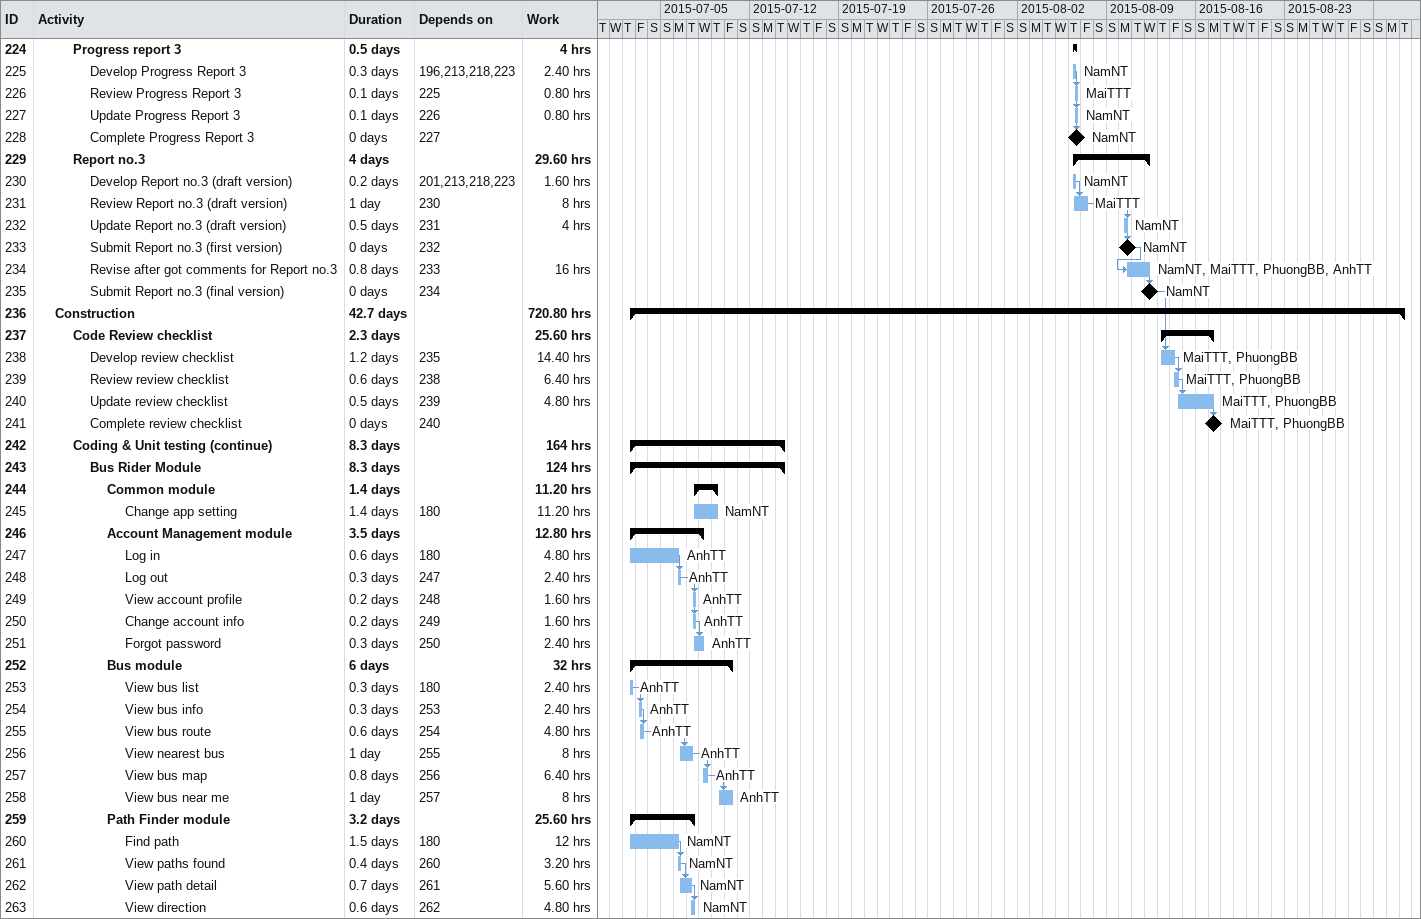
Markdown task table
| ID | Level | Task | Duration | Start | Finish | Predecessors | Resources | Work (h) |
|---|---|---|---|---|---|---|---|---|
| 224 | 3 | **Progress report 3** | 0.5d | 2015-08-06 | 2015-08-06 |  |  | 4 |
| 225 | 4 | Develop Progress Report 3 | 0.3d | 2015-08-06 | 2015-08-06 | 196, 213, 218, 223 | NamNT | 2.40 |
| 226 | 4 | Review Progress Report 3 | 0.1d | 2015-08-06 | 2015-08-06 | 225 | MaiTTT | 0.80 |
| 227 | 4 | Update Progress Report 3 | 0.1d | 2015-08-06 | 2015-08-06 | 226 | NamNT | 0.80 |
| 228 | 4 | Complete Progress Report 3 | 0d | 2015-08-06 | 2015-08-06 | 227 | NamNT |  |
| 229 | 3 | **Report no.3** | 4d | 2015-08-06 | 2015-08-12 |  |  | 29.60 |
| 230 | 4 | Develop Report no.3 (draft version) | 0.2d | 2015-08-06 | 2015-08-06 | 201, 213, 218, 223 | NamNT | 1.60 |
| 231 | 4 | Review Report no.3 (draft version) | 1d | 2015-08-06 | 2015-08-07 | 230 | MaiTTT | 8 |
| 232 | 4 | Update Report no.3 (draft version) | 0.5d | 2015-08-10 | 2015-08-10 | 231 | NamNT | 4 |
| 233 | 4 | Submit Report no.3 (first version) | 0d | 2015-08-10 | 2015-08-10 | 232 | NamNT |  |
| 234 | 4 | Revise after got comments for Report no.3 | 0.8d | 2015-08-10 | 2015-08-12 | 233 | NamNT, MaiTTT, PhuongBB, AnhTT | 16 |
| 235 | 4 | Submit Report no.3 (final version) | 0d | 2015-08-12 | 2015-08-12 | 234 | NamNT |  |
| 236 | 2 | **Construction** | 42.7d | 2015-07-02 | 2015-09-01 |  |  | 720.80 |
| 237 | 3 | **Code Review checklist** | 2.3d | 2015-08-13 | 2015-08-17 |  |  | 25.60 |
| 238 | 4 | Develop review checklist | 1.2d | 2015-08-13 | 2015-08-14 | 235 | MaiTTT, PhuongBB | 14.40 |
| 239 | 4 | Review review checklist | 0.6d | 2015-08-14 | 2015-08-14 | 238 | MaiTTT, PhuongBB | 6.40 |
| 240 | 4 | Update review checklist | 0.5d | 2015-08-14 | 2015-08-17 | 239 | MaiTTT, PhuongBB | 4.80 |
| 241 | 4 | Complete review checklist | 0d | 2015-08-17 | 2015-08-17 | 240 | MaiTTT, PhuongBB |  |
| 242 | 3 | **Coding & Unit testing (continue)** | 8.3d | 2015-07-02 | 2015-07-14 |  |  | 164 |
| 243 | 4 | **Bus Rider Module** | 8.3d | 2015-07-02 | 2015-07-14 |  |  | 124 |
| 244 | 5 | **Common module** | 1.4d | 2015-07-07 | 2015-07-09 |  |  | 11.20 |
| 245 | 6 | Change app setting | 1.4d | 2015-07-07 | 2015-07-09 | 180 | NamNT | 11.20 |
| 246 | 5 | **Account Management module** | 3.5d | 2015-07-02 | 2015-07-08 |  |  | 12.80 |
| 247 | 6 | Log in | 0.6d | 2015-07-02 | 2015-07-06 | 180 | AnhTT | 4.80 |
| 248 | 6 | Log out | 0.3d | 2015-07-06 | 2015-07-06 | 247 | AnhTT | 2.40 |
| 249 | 6 | View account profile | 0.2d | 2015-07-07 | 2015-07-07 | 248 | AnhTT | 1.60 |
| 250 | 6 | Change account info | 0.2d | 2015-07-07 | 2015-07-07 | 249 | AnhTT | 1.60 |
| 251 | 6 | Forgot password | 0.3d | 2015-07-07 | 2015-07-08 | 250 | AnhTT | 2.40 |
| 252 | 5 | **Bus module** | 6d | 2015-07-02 | 2015-07-10 |  |  | 32 |
| 253 | 6 | View bus list | 0.3d | 2015-07-02 | 2015-07-02 | 180 | AnhTT | 2.40 |
| 254 | 6 | View bus info | 0.3d | 2015-07-03 | 2015-07-03 | 253 | AnhTT | 2.40 |
| 255 | 6 | View bus route | 0.6d | 2015-07-03 | 2015-07-03 | 254 | AnhTT | 4.80 |
| 256 | 6 | View nearest bus | 1d | 2015-07-06 | 2015-07-07 | 255 | AnhTT | 8 |
| 257 | 6 | View bus map | 0.8d | 2015-07-08 | 2015-07-08 | 256 | AnhTT | 6.40 |
| 258 | 6 | View bus near me | 1d | 2015-07-09 | 2015-07-10 | 257 | AnhTT | 8 |
| 259 | 5 | **Path Finder module** | 3.2d | 2015-07-02 | 2015-07-07 |  |  | 25.60 |
| 260 | 6 | Find path | 1.5d | 2015-07-02 | 2015-07-06 | 180 | NamNT | 12 |
| 261 | 6 | View paths found | 0.4d | 2015-07-06 | 2015-07-06 | 260 | NamNT | 3.20 |
| 262 | 6 | View path detail | 0.7d | 2015-07-06 | 2015-07-07 | 261 | NamNT | 5.60 |
| 263 | 6 | View direction | 0.6d | 2015-07-07 | 2015-07-07 | 262 | NamNT | 4.80 |
